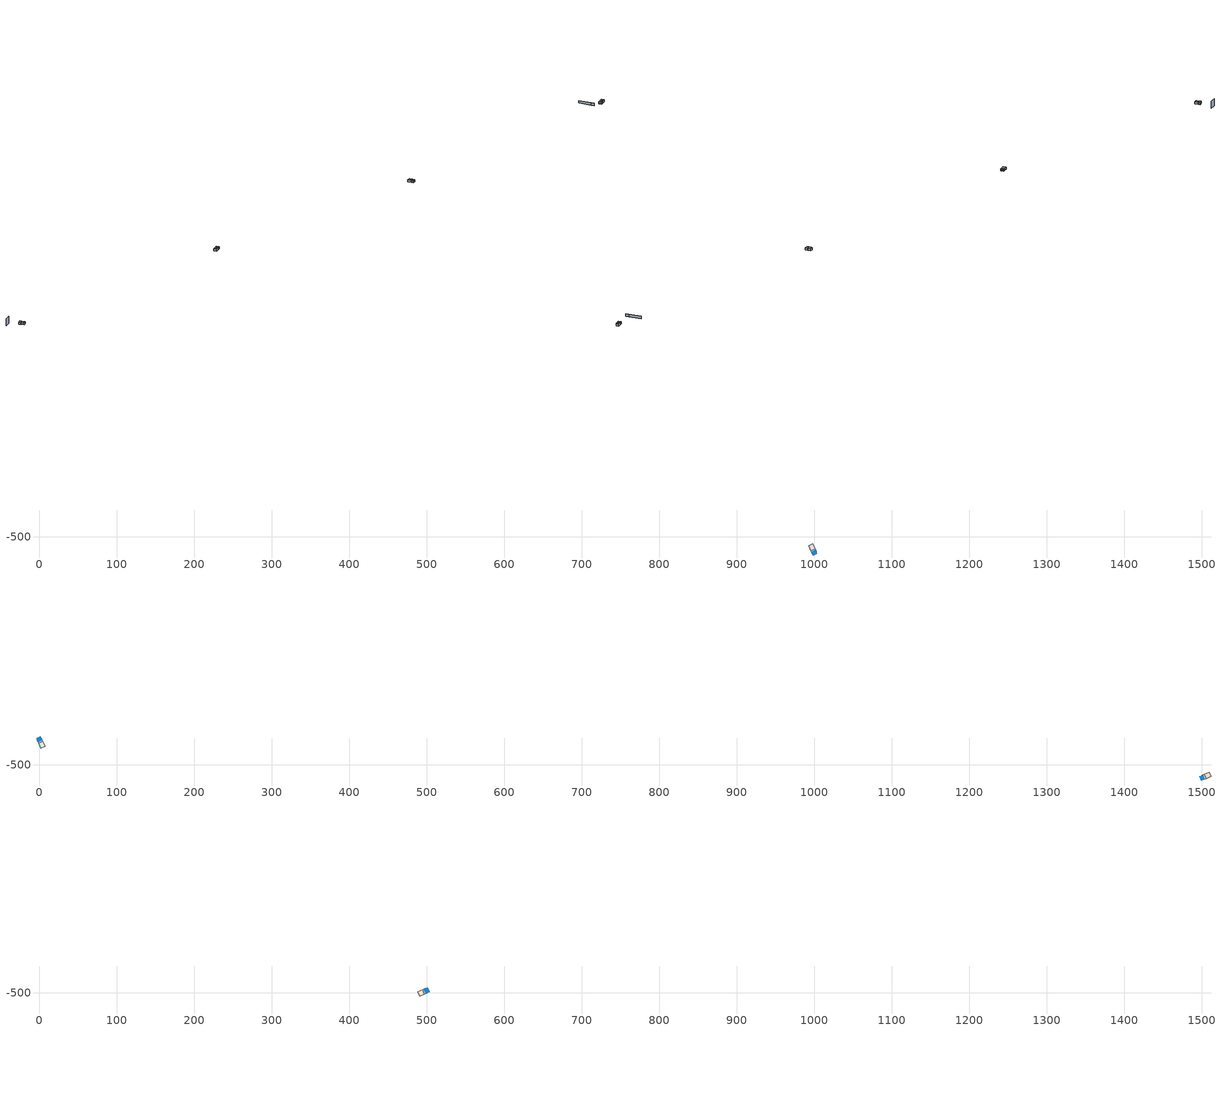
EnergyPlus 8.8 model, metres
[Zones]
2Perim
 floor adiabatic (115mmSandLimeBrick): 997.21,-521.62 995.43,-517.52 1000.93,-515.14 1002.71,-519.24 z0
 wall outside (U0-5): 997.21,-521.62 1002.71,-519.24 z0:4.16
 wall to 2Core (115mmSandLimeBrick): 1000.93,-515.14 995.43,-517.52 z0:4.16
 wall adiabatic (115mmSandLimeBrick): 1002.71,-519.24 1000.93,-515.14 / 995.43,-517.52 997.21,-521.62 z0:4.16
 window (Single): 997.3,-521.58 1002.62,-519.27 z0.85:3.43
 ceiling adiabatic (115mmSandLimeBrick): 997.21,-521.62 1002.71,-519.24 1001.38,-516.16 995.87,-518.55 z4.16
 roof outside (U0-4): 995.87,-518.55 1001.38,-516.16 1000.93,-515.14 995.43,-517.52 z4.16
2Core
 floor adiabatic (115mmSandLimeBrick): 995.43,-517.52 992.7,-511.24 998.21,-508.85 1000.93,-515.14 z0
 wall adiabatic (115mmSandLimeBrick): 1000.93,-515.14 998.21,-508.85 992.7,-511.24 995.43,-517.52 z0:4.16
 ceiling adiabatic (115mmSandLimeBrick): 995.43,-517.52 1000.93,-515.14 998.89,-510.42 993.38,-512.81 z4.16
 roof outside (U0-4): 993.38,-512.81 998.89,-510.42 998.21,-508.85 992.7,-511.24 z4.16
0Perim
 floor adiabatic (115mmSandLimeBrick): 2.74,-465.62 4.7,-469.64 -0.69,-472.28 -2.65,-468.26 z4.16
 wall outside (U0-5): 2.74,-465.62 -2.65,-468.26 z4.16:8.33
 wall to 0Core (115mmSandLimeBrick): -0.69,-472.28 4.7,-469.64 z4.16:8.33
 wall adiabatic (115mmSandLimeBrick): -2.65,-468.26 -0.69,-472.28 / 4.7,-469.64 2.74,-465.62 z4.16:8.33
 window (Single): 2.65,-465.67 -2.56,-468.22 z5.01:7.6
 ceiling adiabatic (115mmSandLimeBrick): 2.74,-465.62 -2.65,-468.26 -1.18,-471.27 4.21,-468.63 z8.33
 roof outside (U0-4): 4.21,-468.63 -1.18,-471.27 -0.69,-472.28 4.7,-469.64 z8.33
0Core
 floor adiabatic (115mmSandLimeBrick): 4.7,-469.64 7.72,-475.79 2.33,-478.43 -0.69,-472.28 z4.16
 wall adiabatic (115mmSandLimeBrick): -0.69,-472.28 2.33,-478.43 7.72,-475.79 4.7,-469.64 z4.16:8.33
 ceiling adiabatic (115mmSandLimeBrick): 4.7,-469.64 -0.69,-472.28 1.57,-476.89 6.96,-474.25 z8.33
 roof outside (U0-4): 6.96,-474.25 1.57,-476.89 2.33,-478.43 7.72,-475.79 z8.33
3Perim
 floor adiabatic (115mmSandLimeBrick): 1498.89,-513.82 1502.99,-512.03 1505.39,-517.53 1501.29,-519.32 z4.16
 wall outside (U0-5): 1498.89,-513.82 1501.29,-519.32 z4.16:8.33
 wall to 3Core (115mmSandLimeBrick): 1505.39,-517.53 1502.99,-512.03 z4.16:8.33
 wall adiabatic (115mmSandLimeBrick): 1501.29,-519.32 1505.39,-517.53 / 1502.99,-512.03 1498.89,-513.82 z4.16:8.33
 window (Single): 1498.93,-513.91 1501.25,-519.23 z5.01:7.6
 ceiling adiabatic (115mmSandLimeBrick): 1498.89,-513.82 1501.29,-519.32 1504.36,-517.98 1501.96,-512.48 z8.33
 roof outside (U0-4): 1501.96,-512.48 1504.36,-517.98 1505.39,-517.53 1502.99,-512.03 z8.33
3Core
 floor adiabatic (115mmSandLimeBrick): 1502.99,-512.03 1509.27,-509.29 1511.67,-514.79 1505.39,-517.53 z4.16
 wall adiabatic (115mmSandLimeBrick): 1505.39,-517.53 1511.67,-514.79 1509.27,-509.29 1502.99,-512.03 z4.16:8.33
 ceiling adiabatic (115mmSandLimeBrick): 1502.99,-512.03 1505.39,-517.53 1510.1,-515.48 1507.7,-509.98 z8.33
 roof outside (U0-4): 1507.7,-509.98 1510.1,-515.48 1511.67,-514.79 1509.27,-509.29 z8.33
1Perim
 floor adiabatic (115mmSandLimeBrick): 501.12,-499.62 497.04,-501.43 494.61,-495.94 498.69,-494.13 z12.49
 wall outside (U0-5): 501.12,-499.62 498.69,-494.13 z12.49:16.66
 wall to 1Core (115mmSandLimeBrick): 494.61,-495.94 497.04,-501.43 z12.49:16.66
 wall adiabatic (115mmSandLimeBrick): 498.69,-494.13 494.61,-495.94 / 497.04,-501.43 501.12,-499.62 z12.49:16.66
 window (Single): 501.08,-499.53 498.73,-494.22 z13.34:15.93
 ceiling adiabatic (115mmSandLimeBrick): 501.12,-499.62 498.69,-494.13 495.63,-495.49 498.06,-500.98 z16.66
 roof outside (U0-4): 498.06,-500.98 495.63,-495.49 494.61,-495.94 497.04,-501.43 z16.66
1Core
 floor adiabatic (115mmSandLimeBrick): 497.04,-501.43 490.77,-504.2 488.34,-498.72 494.61,-495.94 z12.49
 wall adiabatic (115mmSandLimeBrick): 494.61,-495.94 488.34,-498.72 490.77,-504.2 497.04,-501.43 z12.49:16.66
 ceiling adiabatic (115mmSandLimeBrick): 497.04,-501.43 494.61,-495.94 489.91,-498.02 492.34,-503.51 z16.66
 roof outside (U0-4): 492.34,-503.51 489.91,-498.02 488.34,-498.72 490.77,-504.2 z16.66
shading: -19.12,-450.26 -7.09,-445.01 z0:14.62; 1476.92,-523.66 1474.19,-517.86 / 1474.19,-517.86 1463.27,-494.63 z10.29:15.43
[Site:GroundTemperature:BuildingSurface]
14, 14, 14, 14, 14, 14, 14, 14, 14, 14, 14, 14
[Site:GroundReflectance]
0.2, 0.2, 0.2, 0.2, 0.2, 0.2, 0.2, 0.2, 0.2, 0.2, 0.2, 0.2
[Site:GroundReflectance:SnowModifier]
1, 1
[Building]
Building: North Axis {deg}=0; Terrain=Suburbs; Loads Convergence Tolerance Value=.04; Temperature Convergence Tolerance Value {deltaC}=.4; Solar Distribution=MinimalShadowing; Maximum Number of Warmup Days=25
[Construction]
115mmSandLimeBrick: Plaster_0.005_115mmSandLimeBrick, Sand-Lime Brick_0.08_115mmSandLimeBrick, Plaster_0.08_115mmSandLimeBrick
U0-5: XPS Board_0.01_U0-5, General Concrete_0.2_U0-5
U0-4: XPS Board_0.06_U0-4, General Concrete_0.2_U0-4
Single: Generic Clear Glass 6mm_0.006_Single
[Material] Roughness=Rough; Thermal Absorptance=0.9
Name | Thickness {m} | Conductivity {W/m-K} | Density {kg/m3} | Specific Heat {J/kg-K} | Solar Absorptance | Visible Absorptance
Plaster_0.005_115mmSandLimeBrick | 0.005 | 1 | 2000 | 1130 | 0.6 | 0.6
Sand-Lime Brick_0.08_115mmSandLimeBrick | 0.08 | 0.56 | 1200 | 1000 | 0.6 | 0.6
Plaster_0.08_115mmSandLimeBrick | 0.08 | 1 | 2000 | 1130 | 0.6 | 0.6
XPS Board_0.01_U0-5 | 0.01 | 0.034 | 35 | 1400 | 0.6 | 0.6
General Concrete_0.2_U0-5; General Concrete_0.2_U0-4 | 0.2 | 2 | 2400 | 950 | 0.7 | 0.7
XPS Board_0.06_U0-4 | 0.06 | 0.034 | 35 | 1400 | 0.6 | 0.6
[WindowMaterial:Glazing]
Generic Clear Glass 6mm_0.006_Single: Optical Data Type=SpectralAverage; Window Glass Spectral Data Set=SpectralAverage; Thickness {m}=0.006; Solar Transmittance at Normal Incidence=0.68; Front Side Solar Reflectance at Normal Incidence=0.09; Back Side Solar Reflectance at Normal Incidence=0.1; Visible Transmittance at Normal Incidence=0.81; Front Side Visible Reflectance at Normal Incidence=0.11; Back Side Visible Reflectance at Normal Incidence=0.12; Infrared Transmittance at Normal Incidence=0; Front Side Infrared Hemispherical Emissivity=0.2; Back Side Infrared Hemispherical Emissivity=0.2; Conductivity {W/m-K}=0.9; Dirt Correction Factor for Solar and Visible Transmittance=1
[EnergyManagementSystem:Sensor]
Name | Output:Variable or Output:Meter Index Key | Output:Variable or Output:Meter
OutdoorTemp | Environment | Site Outdoor Air Drybulb Temperature
OutdoorRelHumid | Environment | Site Outdoor Air Relative Humidity
USRNATVENT_0Perim; USRNATVENT_1Perim; USRNATVENT_2Perim; USRNATVENT_3Perim | AllOff | Schedule Value
[Zone] Type=1; Multiplier=1; Zone Inside Convection Algorithm=TARP; Zone Outside Convection Algorithm=DOE-2
Name | Volume {m3} | Floor Area {m2}
0Perim; 1Perim; 2Perim; 3Perim | 111.623 | 26.8071
0Core; 1Core; 2Core; 3Core | 171.194 | 41.1136
[People] Number of People Schedule=AllOn; Number of People Calculation Method=People/Area; People per Zone Floor Area {person/m2}=0.5; Fraction Radiant=0.3; Sensible Heat Fraction=AUTOCALCULATE; Carbon Dioxide Generation Rate {m3/s-W}=3.82e-08; Enable ASHRAE 55 Comfort Warnings=No; Mean Radiant Temperature Calculation Type=ZoneAveraged; Clothing Insulation Calculation Method=DynamicClothingModelASHRAE55; Thermal Comfort Model 1 Type=AdaptiveASH55
Name | Zone or ZoneList | Activity Level Schedule | Work Efficiency Schedule | Air Velocity Schedule
People 0Perim | 0Perim | 0PerimPeopleActivity | 0PerimWorkEfficiency | 0PerimAirVelocity
People 0Core | 0Core | 0CorePeopleActivity | 0CoreWorkEfficiency | 0CoreAirVelocity
People 1Perim | 1Perim | 1PerimPeopleActivity | 1PerimWorkEfficiency | 1PerimAirVelocity
People 1Core | 1Core | 1CorePeopleActivity | 1CoreWorkEfficiency | 1CoreAirVelocity
People 2Perim | 2Perim | 2PerimPeopleActivity | 2PerimWorkEfficiency | 2PerimAirVelocity
People 2Core | 2Core | 2CorePeopleActivity | 2CoreWorkEfficiency | 2CoreAirVelocity
People 3Perim | 3Perim | 3PerimPeopleActivity | 3PerimWorkEfficiency | 3PerimAirVelocity
People 3Core | 3Core | 3CorePeopleActivity | 3CoreWorkEfficiency | 3CoreAirVelocity
[ElectricEquipment] Schedule=AllOn; Design Level Calculation Method=Watts/Area; Watts per Zone Floor Area {W/m2}=35; Fraction Latent=0; Fraction Radiant=.2; Fraction Lost=0
Name | Zone or ZoneList
0Perim Equipment 1 | 0Perim
0Core Equipment 1 | 0Core
1Perim Equipment 1 | 1Perim
1Core Equipment 1 | 1Core
2Perim Equipment 1 | 2Perim
2Core Equipment 1 | 2Core
3Perim Equipment 1 | 3Perim
3Core Equipment 1 | 3Core
[Lights] Schedule=AllOn; Design Level Calculation Method=Watts/Area; Watts per Zone Floor Area {W/m2}=15; Return Air Fraction=0; Fraction Radiant=.42; Fraction Visible=.18; Fraction Replaceable=1
Name | Zone or ZoneList
0Perim General lighting | 0Perim
0Core General lighting | 0Core
1Perim General lighting | 1Perim
1Core General lighting | 1Core
2Perim General lighting | 2Perim
2Core General lighting | 2Core
3Perim General lighting | 3Perim
3Core General lighting | 3Core
[ZoneControl:Thermostat]
Name | Zone or ZoneList | Control Type Schedule | Control 1
0Perim Thermostat | 0Perim | 0PerimZoneControlTypeSched | Dual Setpoint - Zone 0Perim
0Core Thermostat | 0Core | 0CoreZoneControlTypeSched | Dual Setpoint - Zone 0Core
1Perim Thermostat | 1Perim | 1PerimZoneControlTypeSched | Dual Setpoint - Zone 1Perim
1Core Thermostat | 1Core | 1CoreZoneControlTypeSched | Dual Setpoint - Zone 1Core
2Perim Thermostat | 2Perim | 2PerimZoneControlTypeSched | Dual Setpoint - Zone 2Perim
2Core Thermostat | 2Core | 2CoreZoneControlTypeSched | Dual Setpoint - Zone 2Core
3Perim Thermostat | 3Perim | 3PerimZoneControlTypeSched | Dual Setpoint - Zone 3Perim
3Core Thermostat | 3Core | 3CoreZoneControlTypeSched | Dual Setpoint - Zone 3Core
[ThermostatSetpoint:DualSetpoint]
Name | Heating Setpoint Temperature Schedule | Cooling Setpoint Temperature Schedule
Dual Setpoint - Zone 0Perim | 0PerimHeating_SP_Sch | 0PerimCooling_SP_Sch
Dual Setpoint - Zone 0Core | 0CoreHeating_SP_Sch | 0CoreCooling_SP_Sch
Dual Setpoint - Zone 1Perim | 1PerimHeating_SP_Sch | 1PerimCooling_SP_Sch
Dual Setpoint - Zone 1Core | 1CoreHeating_SP_Sch | 1CoreCooling_SP_Sch
Dual Setpoint - Zone 2Perim | 2PerimHeating_SP_Sch | 2PerimCooling_SP_Sch
Dual Setpoint - Zone 2Core | 2CoreHeating_SP_Sch | 2CoreCooling_SP_Sch
Dual Setpoint - Zone 3Perim | 3PerimHeating_SP_Sch | 3PerimCooling_SP_Sch
Dual Setpoint - Zone 3Core | 3CoreHeating_SP_Sch | 3CoreCooling_SP_Sch
[Zone equipment]
0Perim: 0Perim Ideal Loads Air
0Core: 0Core Ideal Loads Air
1Perim: 1Perim Ideal Loads Air
1Core: 1Core Ideal Loads Air
2Perim: 2Perim Ideal Loads Air
2Core: 2Core Ideal Loads Air
3Perim: 3Perim Ideal Loads Air
3Core: 3Core Ideal Loads Air
[ZoneHVAC:IdealLoadsAirSystem] Maximum Heating Supply Air Temperature {C}=30; Minimum Cooling Supply Air Temperature {C}=18; Maximum Heating Supply Air Humidity Ratio {kgWater/kgDryAir}=0.01; Minimum Cooling Supply Air Humidity Ratio {kgWater/kgDryAir}=0.008; Heating Limit=NoLimit; Maximum Heating Air Flow Rate {m3/s}=100; Cooling Limit=NoLimit; Maximum Cooling Air Flow Rate {m3/s}=100; Heating Availability Schedule=AllOn; Cooling Availability Schedule=AllOn; Dehumidification Control Type=None; Humidification Control Type=None; Demand Controlled Ventilation Type=OccupancySchedule; Outdoor Air Economizer Type=NoEconomizer; Heat Recovery Type=None; Sensible Heat Recovery Effectiveness=0.7; Latent Heat Recovery Effectiveness=0.65
Name | Design Specification Outdoor Air Object
0Perim Ideal Loads Air | 0PerimMinFreshAir
0Core Ideal Loads Air | 0CoreMinFreshAir
1Perim Ideal Loads Air | 1PerimMinFreshAir
1Core Ideal Loads Air | 1CoreMinFreshAir
2Perim Ideal Loads Air | 2PerimMinFreshAir
2Core Ideal Loads Air | 2CoreMinFreshAir
3Perim Ideal Loads Air | 3PerimMinFreshAir
3Core Ideal Loads Air | 3CoreMinFreshAir
[DesignSpecification:OutdoorAir] Outdoor Air Method=Sum; Outdoor Air Flow per Person {m3/s-person}=0.002; Outdoor Air Flow per Zone Floor Area {m3/s-m2}=0.002; Outdoor Air Schedule=AllOn
0PerimMinFreshAir; 0CoreMinFreshAir; 1PerimMinFreshAir; 1CoreMinFreshAir; 2PerimMinFreshAir; 2CoreMinFreshAir; 3PerimMinFreshAir; 3CoreMinFreshAir
[ZoneVentilation:DesignFlowRate] Schedule=AllOn; Design Flow Rate Calculation Method=AirChanges/Hour; Air Changes per Hour {1/hr}=0; Ventilation Type=NATURAL; Fan Pressure Rise {Pa}=0; Fan Total Efficiency=1; Constant Term Coefficient=1; Temperature Term Coefficient=0; Velocity Term Coefficient=0; Velocity Squared Term Coefficient=0; Minimum Indoor Temperature {C}=18; Delta Temperature {deltaC}=1; Maximum Wind Speed {m/s}=40
Name | Zone or ZoneList
0Perim ScheduledVent | 0Perim
1Perim ScheduledVent | 1Perim
2Perim ScheduledVent | 2Perim
3Perim ScheduledVent | 3Perim
[EnergyManagementSystem:Actuator] Actuated Component Type=Schedule:Constant; Actuated Component Control Type=Schedule Value
Name | Actuated Component Unique
NATVENT_AVAIL_SCHED_ACTUATOR_0Perim | NATVENT_AVAIL_SCHED_0Perim
NATVENT_AVAIL_SCHED_ACTUATOR_1Perim | NATVENT_AVAIL_SCHED_1Perim
NATVENT_AVAIL_SCHED_ACTUATOR_2Perim | NATVENT_AVAIL_SCHED_2Perim
NATVENT_AVAIL_SCHED_ACTUATOR_3Perim | NATVENT_AVAIL_SCHED_3Perim
[EnergyManagementSystem:ProgramCallingManager]
My 0Perim_Setpoint_Schedule_Calculator_Example: BeginTimestepBeforePredictor; 0Perim_ErlEnforceBinary
My 1Perim_Setpoint_Schedule_Calculator_Example: BeginTimestepBeforePredictor; 1Perim_ErlEnforceBinary
My 2Perim_Setpoint_Schedule_Calculator_Example: BeginTimestepBeforePredictor; 2Perim_ErlEnforceBinary
My 3Perim_Setpoint_Schedule_Calculator_Example: BeginTimestepBeforePredictor; 3Perim_ErlEnforceBinary
[EnergyManagementSystem:Program]
0Perim_ErlEnforceBinary: IF (USRNATVENT_0Perim > 0); Set NATVENT_AVAIL_SCHED_ACTUATOR_0Perim = 1; ELSE; Set NATVENT_AVAIL_SCHED_ACTUATOR_0Perim = 0; ENDIF
1Perim_ErlEnforceBinary: IF (USRNATVENT_1Perim > 0); Set NATVENT_AVAIL_SCHED_ACTUATOR_1Perim = 1; ELSE; Set NATVENT_AVAIL_SCHED_ACTUATOR_1Perim = 0; ENDIF
2Perim_ErlEnforceBinary: IF (USRNATVENT_2Perim > 0); Set NATVENT_AVAIL_SCHED_ACTUATOR_2Perim = 1; ELSE; Set NATVENT_AVAIL_SCHED_ACTUATOR_2Perim = 0; ENDIF
3Perim_ErlEnforceBinary: IF (USRNATVENT_3Perim > 0); Set NATVENT_AVAIL_SCHED_ACTUATOR_3Perim = 1; ELSE; Set NATVENT_AVAIL_SCHED_ACTUATOR_3Perim = 0; ENDIF
[ZoneVentilation:WindandStackOpenArea] Opening Area {m2}=11.9921; Opening Effectiveness=0; Effective Angle {deg}=0; Height Difference {m}=0.646125; Discharge Coefficient for Opening=0.6; Minimum Indoor Temperature {C}=24; Maximum Indoor Temperature {C}=100; Delta Temperature {deltaC}=1; Minimum Outdoor Temperature {C}=22; Maximum Outdoor Temperature {C}=26; Maximum Wind Speed {m/s}=40
Name | Zone | Opening Area Fraction Schedule
0PerimNatVent_Buoy | 0Perim | NATVENT_AVAIL_SCHED_0Perim
1PerimNatVent_Buoy | 1Perim | NATVENT_AVAIL_SCHED_1Perim
2PerimNatVent_Buoy | 2Perim | NATVENT_AVAIL_SCHED_2Perim
3PerimNatVent_Buoy | 3Perim | NATVENT_AVAIL_SCHED_3Perim
[ZoneInfiltration:DesignFlowRate] Schedule=On; Design Flow Rate Calculation Method=AirChanges/Hour; Air Changes per Hour {1/hr}=2; Constant Term Coefficient=1; Temperature Term Coefficient=0; Velocity Term Coefficient=0; Velocity Squared Term Coefficient=0
Name | Zone or ZoneList
0PerimInfiltration | 0Perim
1PerimInfiltration | 1Perim
2PerimInfiltration | 2Perim
3PerimInfiltration | 3Perim
[WaterUse:Equipment]
Name | Peak Flow Rate {m3/s} | Flow Rate Fraction Schedule | Target Temperature Schedule | Hot Water Supply Temperature Schedule | Cold Water Supply Temperature Schedule
DHW 0Perim | 0 | equipOffice | DHW Supply Temperature 0Perim | DHW Supply Temperature 0Perim | DHW Mains Temperature 0Perim
DHW 0Core | 3.42613e-05 | 60HrWk | DHW Supply Temperature 0Core | DHW Supply Temperature 0Core | DHW Mains Temperature 0Core
DHW 1Perim | 0 | equipOffice | DHW Supply Temperature 1Perim | DHW Supply Temperature 1Perim | DHW Mains Temperature 1Perim
DHW 1Core | 3.42613e-05 | 60HrWk | DHW Supply Temperature 1Core | DHW Supply Temperature 1Core | DHW Mains Temperature 1Core
DHW 2Perim | 0 | equipOffice | DHW Supply Temperature 2Perim | DHW Supply Temperature 2Perim | DHW Mains Temperature 2Perim
DHW 2Core | 3.42613e-05 | 60HrWk | DHW Supply Temperature 2Core | DHW Supply Temperature 2Core | DHW Mains Temperature 2Core
DHW 3Perim | 0 | equipOffice | DHW Supply Temperature 3Perim | DHW Supply Temperature 3Perim | DHW Mains Temperature 3Perim
DHW 3Core | 3.42613e-05 | 60HrWk | DHW Supply Temperature 3Core | DHW Supply Temperature 3Core | DHW Mains Temperature 3Core
[Schedule:Constant]
On: On/Off, 1
0PerimPeopleActivity; 0CorePeopleActivity; 1PerimPeopleActivity; 1CorePeopleActivity; 2PerimPeopleActivity; 2CorePeopleActivity; 3PerimPeopleActivity; 3CorePeopleActivity: Any Number, 125.28
0PerimAirVelocity; 0CoreAirVelocity; 1PerimAirVelocity; 1CoreAirVelocity; 2PerimAirVelocity; 2CoreAirVelocity; 3PerimAirVelocity; 3CoreAirVelocity: Any Number, 0.2
0PerimWorkEfficiency; 0CoreWorkEfficiency; 1PerimWorkEfficiency; 1CoreWorkEfficiency; 2PerimWorkEfficiency; 2CoreWorkEfficiency; 3PerimWorkEfficiency; 3CoreWorkEfficiency: Any Number, 0
0PerimHeating_SP_Sch; 0PerimCooling_SP_Sch; 0CoreHeating_SP_Sch; 0CoreCooling_SP_Sch; 1PerimHeating_SP_Sch; 1PerimCooling_SP_Sch; 1CoreHeating_SP_Sch; 1CoreCooling_SP_Sch; 2PerimHeating_SP_Sch; 2PerimCooling_SP_Sch; 2CoreHeating_SP_Sch; 2CoreCooling_SP_Sch; 3PerimHeating_SP_Sch; 3PerimCooling_SP_Sch; 3CoreHeating_SP_Sch; 3CoreCooling_SP_Sch: Temperature, 24
0PerimZoneControlTypeSched; 0CoreZoneControlTypeSched; 1PerimZoneControlTypeSched; 1CoreZoneControlTypeSched; 2PerimZoneControlTypeSched; 2CoreZoneControlTypeSched; 3PerimZoneControlTypeSched; 3CoreZoneControlTypeSched: Any Number, 4
NATVENT_AVAIL_SCHED_0Perim; NATVENT_AVAIL_SCHED_1Perim; NATVENT_AVAIL_SCHED_2Perim; NATVENT_AVAIL_SCHED_3Perim: Fraction, 1
DHW Supply Temperature 0Perim; DHW Supply Temperature 0Core; DHW Supply Temperature 1Perim; DHW Supply Temperature 1Core; DHW Supply Temperature 2Perim; DHW Supply Temperature 2Core; DHW Supply Temperature 3Perim; DHW Supply Temperature 3Core: Temperature, 65
DHW Mains Temperature 0Perim; DHW Mains Temperature 0Core; DHW Mains Temperature 1Perim; DHW Mains Temperature 1Core; DHW Mains Temperature 2Perim; DHW Mains Temperature 2Core; DHW Mains Temperature 3Perim; DHW Mains Temperature 3Core: Temperature, 10
[Schedule:Year]
AllOn: AllOn, 1, 1, 12, 31
equipOffice: equipOffice, 1, 1, 12, 31
AllOff: AllOff, 1, 1, 12, 31
60HrWk: 60HrWk, 1, 1, 12, 31
[Schedule:Week:Daily]
AllOn: AllOn, AllOn, AllOn, AllOn, AllOn, AllOn, AllOn, AllOn, AllOn, AllOn, AllOn, AllOn
equipOffice: equipOfficeWeekEnd, equipOffice, equipOffice, equipOffice, equipOffice, equipOffice, equipOfficeWeekEnd, equipOfficeWeekEnd, equipOffice, equipOffice, equipOffice, equipOffice
AllOff: AllOff, AllOff, AllOff, AllOff, AllOff, AllOff, AllOff, AllOff, AllOff, AllOff, AllOff, AllOff
60HrWk: 60HrWkDay, 60HrWkDay, 60HrWkDay, 60HrWkDay, 60HrWkDay, 60HrWkDay, 60HrWkDay, 60HrWkDay, 60HrWkDay, 60HrWkDay, 60HrWkDay, 60HrWkDay
[Schedule:Day:Hourly]
AllOn: 1, 1, 1, 1, 1, 1, 1, 1, 1, 1, 1, 1, 1, 1, 1, 1, 1, 1, 1, 1, 1, 1, 1, 1
equipOffice; equipOfficeWeekEnd: 0.1, 0.1, 0.1, 0.1, 0.1, 0.1, 0.1, 0.2, 0.4, 0.6, 0.8, 0.8, 0.4, 0.6, 0.8, 0.8, 0.4, 0.2, 0.1, 0.1, 0.1, 0.1, 0.1, 0.1
AllOff: 0, 0, 0, 0, 0, 0, 0, 0, 0, 0, 0, 0, 0, 0, 0, 0, 0, 0, 0, 0, 0, 0, 0, 0
60HrWkDay: 0.2, 0.2, 0.2, 0.2, 0.2, 0.2, 0.2, 0.4, 0.8, 0.8, 1, 1, 0.8, 1, 1, 1, 0.8, 0.4, 0.2, 0.2, 0.2, 0.2, 0.2, 0.2
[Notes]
----  This file was generated with Archsim v.4.0.2.17
-------------------------ERL SENSORS--------------------------
115mmSandLimeBrick GasType: Partition
